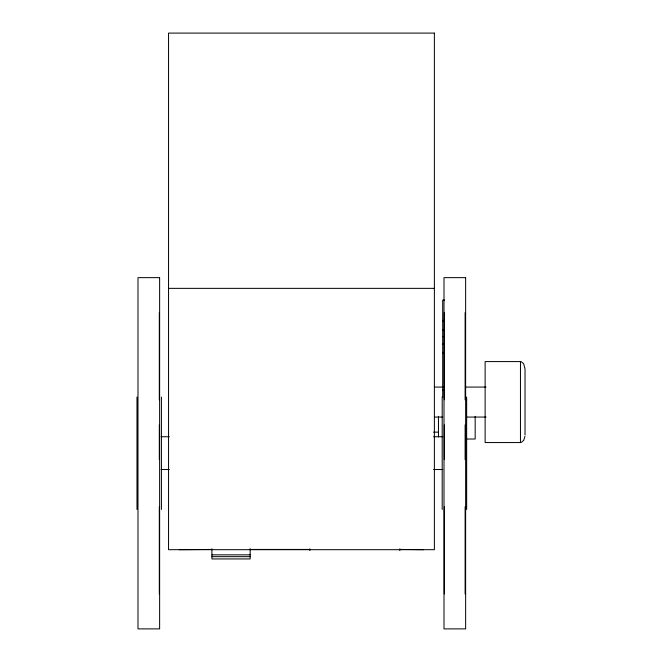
<?xml version="1.0" encoding="UTF-8"?>
<svg xmlns="http://www.w3.org/2000/svg" width="662" height="662" viewBox="0 0 662 662"><rect width="100%" height="100%" fill="white"/><g stroke="black" fill="none" stroke-linecap="round" stroke-linejoin="round"><path stroke-width="0.99" d="M524.949 436.423L523.692 440.362L521.292 442.431M168.545 288.359L434.38 288.359M444.516 300.076L442.688 300.076L442.688 397.39M442.688 320.408L443.3 320.408M442.688 321.227L443.3 321.227M442.688 329.85L444.516 329.85M442.688 336.668L443.3 336.668M442.688 344.223L443.3 344.223M442.688 352.929L443.3 352.929M434.404 387.071L443.706 387.071M465.411 387.071L486.082 387.071M442.688 390.216L444.516 390.216M434.404 417.068L442.671 417.068M466.445 417.068L486.082 417.068M433.478 432.137L438.459 432.137M161.073 436.738L169.331 436.738M433.569 436.738L442.853 436.738M465.899 439.022L475.167 439.022L475.167 416.324M161.073 469.515L169.331 469.515M433.569 469.515L442.853 469.515M212.279 549.435L179.286 549.683M249.392 549.435L310.23 549.435M399.931 549.435L423.647 549.683M211.914 554.847L250.153 554.847M211.914 556.668L250.153 556.668M521.292 361.709L523.692 363.777L525.024 369.082L525.024 435.058M466.652 397.059L466.652 509.467M465.113 312.58L465.113 399.765M465.113 424.872L465.113 459.602M465.113 506.769L465.113 593.955M444.318 312.58L444.318 399.765M444.318 424.872L444.318 459.602M444.318 506.769L444.318 593.955M442.199 397.059L442.199 509.467M438.459 416.324L438.459 436.961M399.84 548.839L399.84 550.519M309.874 548.839L309.874 550.519M250.153 548.773L250.153 558.943L211.914 558.943L211.914 548.773M161.42 397.059L161.42 509.467M159.31 312.58L159.31 399.765M159.31 424.872L159.31 459.602M159.31 506.769L159.31 593.955M136.976 397.059L136.976 509.467M434.38 33.1L168.545 33.1L168.545 549.683L434.38 549.683L434.38 33.1M159.625 277.635L137.986 277.651L137.986 628.9L159.625 628.883L159.625 277.635M465.634 277.651L444.003 277.651L444.003 628.9L465.634 628.883L465.634 277.635M520.464 361.584L485.13 361.584L485.13 442.555L520.464 442.555L520.464 361.584"/></g></svg>
